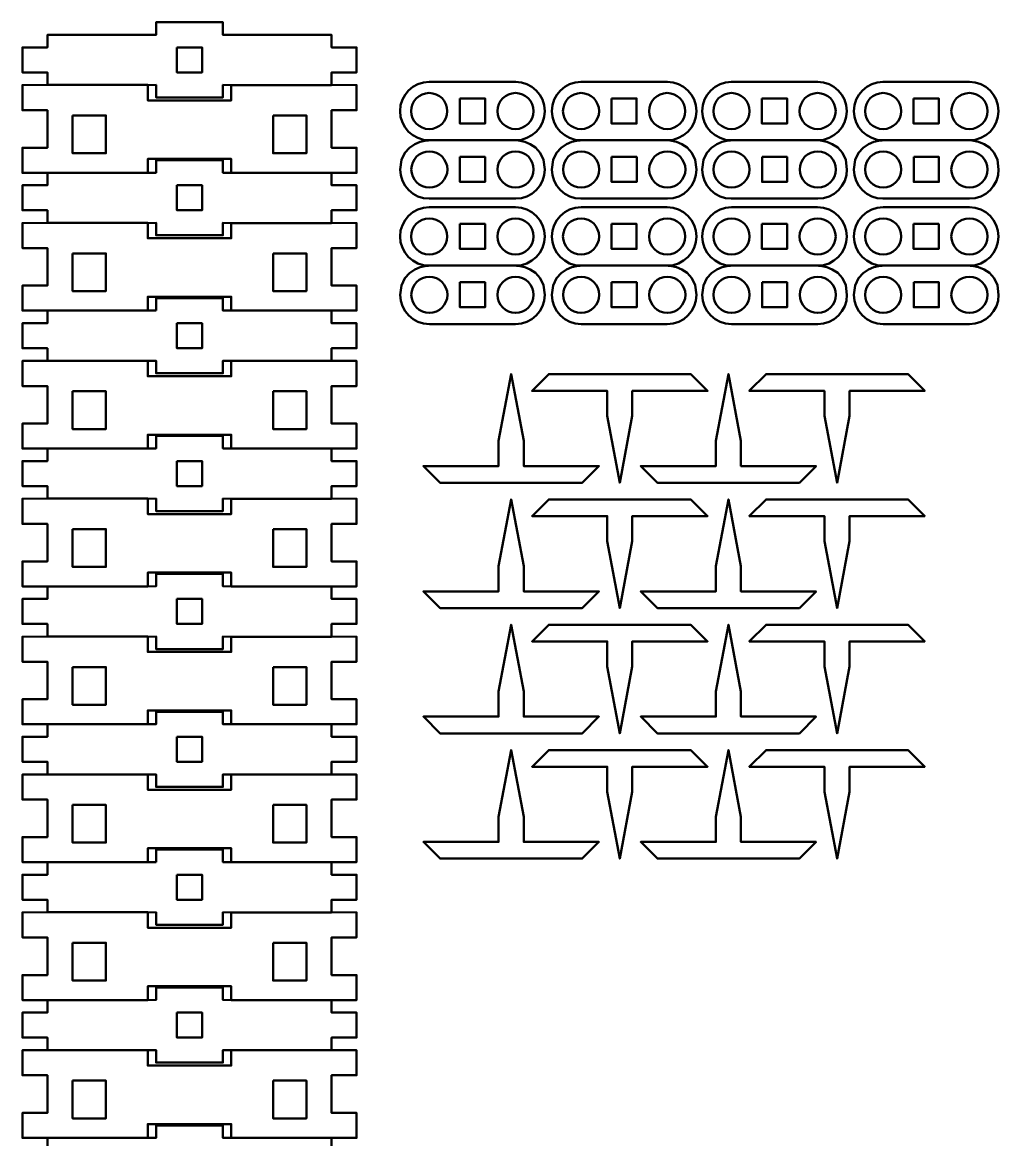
# Model space of a CAD drawing. Header units: inches. Extents: x -370 to 849, y -422 to 797.
# Drawn here: x 54.8 to 171.6, y -274 to -140.2 of the extents above; entities that cross this region are included whole.
import ezdxf

# ---------------------------------------------------------------- set-up
doc = ezdxf.new("R2010")
doc.units = ezdxf.units.IN
doc.header["$MEASUREMENT"] = 0
doc.layers.add('Layer 1', color=7, linetype='Continuous')

msp = doc.modelspace()

# ---------------------------------------------------------------- linework, layer by layer
at = {"layer": 'Layer 1', "color": 7, "lineweight": 50, "true_color": 0xffffff}
for points in [[(57.8, -273.77), (54.8, -273.77), (54.8, -270.77), (57.8, -270.77), (57.8, -266.27), (54.8, -266.27), (54.8, -263.27), (57.8, -263.25), (57.8, -261.75), (54.8, -261.75), (54.8, -258.75), (57.8, -258.75), (57.8, -257.27), (54.8, -257.27), (54.8, -254.27), (57.8, -254.27), (57.8, -249.77), (54.8, -249.77), (54.8, -246.77), (57.8, -246.75), (57.8, -245.25), (54.8, -245.25), (54.8, -242.25), (57.8, -242.25), (57.8, -240.75), (54.8, -240.75), (54.8, -237.75), (57.8, -237.75), (57.8, -233.26), (54.8, -233.26), (54.8, -230.26), (57.8, -230.24), (57.8, -228.74), (54.8, -228.74), (54.8, -225.74), (57.8, -225.74), (57.8, -224.25), (54.8, -224.25), (54.8, -221.25), (57.8, -221.25), (57.8, -216.76), (54.8, -216.76), (54.8, -213.76), (57.8, -213.73), (57.8, -212.23), (54.8, -212.23), (54.8, -209.23), (57.8, -209.23), (57.8, -207.75), (54.8, -207.75), (54.8, -204.75), (57.8, -204.75), (57.8, -200.25), (54.8, -200.25), (54.8, -197.25), (57.8, -197.23), (57.8, -195.73), (54.8, -195.73), (54.8, -192.73), (57.8, -192.73), (57.8, -191.24), (54.8, -191.24), (54.8, -188.24), (57.8, -188.24), (57.8, -183.75), (54.8, -183.75), (54.8, -180.75), (57.8, -180.73), (57.8, -179.23), (54.8, -179.23), (54.8, -176.23), (57.8, -176.23), (57.8, -174.73), (54.8, -174.73), (54.8, -171.73), (57.8, -171.73), (57.8, -167.24), (54.8, -167.24), (54.8, -164.24), (57.8, -164.21), (57.8, -162.71), (54.8, -162.71), (54.8, -159.71), (57.8, -159.71), (57.8, -158.23), (54.8, -158.23), (54.8, -155.23), (57.8, -155.23), (57.8, -150.73), (54.8, -150.73), (54.8, -147.73), (57.8, -147.71), (57.8, -146.21), (54.8, -146.21), (54.8, -143.21), (57.8, -143.21), (57.8, -141.71), (70.8, -141.71), (70.8, -140.21), (78.8, -140.21), (78.8, -141.71), (91.8, -141.71), (91.8, -143.21), (94.8, -143.21), (94.8, -146.21), (91.8, -146.21), (91.8, -147.71), (94.8, -147.73), (94.8, -150.73), (91.8, -150.73), (91.8, -155.23), (94.8, -155.23), (94.8, -158.23), (91.8, -158.23), (91.8, -159.71), (94.8, -159.71), (94.8, -162.71), (91.8, -162.71), (91.8, -164.21), (94.8, -164.24), (94.8, -167.24), (91.8, -167.24), (91.8, -171.73), (94.8, -171.73), (94.8, -174.73), (91.8, -174.73), (91.8, -176.23), (94.8, -176.23), (94.8, -179.23), (91.8, -179.23), (91.8, -180.73), (94.8, -180.75), (94.8, -183.75), (91.8, -183.75), (91.8, -188.24), (94.8, -188.24), (94.8, -191.24), (91.8, -191.24), (91.8, -192.73), (94.8, -192.73), (94.8, -195.73), (91.8, -195.73), (91.8, -197.23), (94.8, -197.25), (94.8, -200.25), (91.8, -200.25), (91.8, -204.75), (94.8, -204.75), (94.8, -207.75), (91.8, -207.75), (91.8, -209.23), (94.8, -209.23), (94.8, -212.23), (91.8, -212.23), (91.8, -213.73), (94.8, -213.76), (94.8, -216.76), (91.8, -216.76), (91.8, -221.25), (94.8, -221.25), (94.8, -224.25), (91.8, -224.25), (91.8, -225.74), (94.8, -225.74), (94.8, -228.74), (91.8, -228.74), (91.8, -230.24), (94.8, -230.26), (94.8, -233.26), (91.8, -233.26), (91.8, -237.75), (94.8, -237.75), (94.8, -240.75), (91.8, -240.75), (91.8, -242.25), (94.8, -242.25), (94.8, -245.25), (91.8, -245.25), (91.8, -246.75), (94.8, -246.77), (94.8, -249.77), (91.8, -249.77), (91.8, -254.27), (94.8, -254.27), (94.8, -257.27), (91.8, -257.27), (91.8, -258.75), (94.8, -258.75), (94.8, -261.75), (91.8, -261.75), (91.8, -263.25), (94.8, -263.27), (94.8, -266.27), (91.8, -266.27), (91.8, -270.77), (94.8, -270.77), (94.8, -273.77), (91.8, -273.77), (91.8, -275.26)], [(73.3, -143.21), (76.3, -143.21), (76.3, -146.21), (73.3, -146.21), (73.3, -143.21)], [(57.8, -147.71), (69.8, -147.71)], [(79.8, -147.73), (79.8, -149.57), (69.8, -149.57), (69.8, -147.73), (70.8, -147.71), (70.8, -149.21), (78.8, -149.21), (78.8, -147.71), (79.8, -147.73)], [(79.8, -147.73), (91.8, -147.73)], [(107.16, -149.33), (110.17, -149.33), (110.17, -152.33), (107.16, -152.33), (107.16, -149.33)], [(125.32, -149.33), (128.32, -149.33), (128.32, -152.33), (125.32, -152.33), (125.32, -149.33)], [(143.32, -149.33), (146.32, -149.33), (146.32, -152.33), (143.32, -152.33), (143.32, -149.33)], [(161.47, -149.33), (164.48, -149.33), (164.48, -152.33), (161.47, -152.33), (161.47, -149.33)], [(60.8, -151.36), (64.8, -151.36), (64.8, -155.89), (60.8, -155.89), (60.8, -151.36)], [(84.8, -151.36), (88.8, -151.36), (88.8, -155.89), (84.8, -155.89), (84.8, -151.36)], [(113.82, -154.33), (103.5, -154.33)], [(131.98, -154.33), (121.66, -154.33)], [(149.98, -154.33), (139.66, -154.33)], [(168.14, -154.33), (157.81, -154.33)], [(107.17, -156.32), (110.17, -156.32), (110.17, -159.32), (107.17, -159.32), (107.17, -156.32)], [(125.32, -156.32), (128.33, -156.32), (128.33, -159.32), (125.32, -159.32), (125.32, -156.32)], [(143.33, -156.32), (146.33, -156.32), (146.33, -159.32), (143.33, -159.32), (143.33, -156.32)], [(161.48, -156.32), (164.49, -156.32), (164.49, -159.32), (161.48, -159.32), (161.48, -156.32)], [(69.8, -158.23), (69.8, -156.57), (79.8, -156.57), (79.8, -158.23), (78.8, -158.21), (78.8, -156.71), (70.8, -156.71), (70.8, -158.21), (69.8, -158.23)], [(69.8, -158.23), (57.8, -158.23)], [(79.8, -158.23), (91.8, -158.23)], [(73.3, -159.71), (76.3, -159.71), (76.3, -162.71), (73.3, -162.71), (73.3, -159.71)], [(57.8, -164.21), (69.8, -164.21)], [(79.8, -164.24), (79.8, -166.07), (69.8, -166.07), (69.8, -164.24), (70.8, -164.21), (70.8, -165.71), (78.8, -165.71), (78.8, -164.21), (79.8, -164.24)], [(79.8, -164.24), (91.8, -164.24)], [(107.16, -164.34), (110.17, -164.34), (110.17, -167.34), (107.16, -167.34), (107.16, -164.34)], [(125.32, -164.34), (128.32, -164.34), (128.32, -167.34), (125.32, -167.34), (125.32, -164.34)], [(143.32, -164.34), (146.32, -164.34), (146.32, -167.34), (143.32, -167.34), (143.32, -164.34)], [(161.47, -164.34), (164.48, -164.34), (164.48, -167.34), (161.47, -167.34), (161.47, -164.34)], [(60.8, -167.87), (64.8, -167.87), (64.8, -172.39), (60.8, -172.39), (60.8, -167.87)], [(84.8, -167.87), (88.8, -167.87), (88.8, -172.39), (84.8, -172.39), (84.8, -167.87)], [(113.82, -169.34), (103.5, -169.34)], [(131.98, -169.34), (121.66, -169.34)], [(149.98, -169.34), (139.66, -169.34)], [(168.14, -169.34), (157.81, -169.34)], [(107.17, -171.33), (110.17, -171.33), (110.17, -174.33), (107.17, -174.33), (107.17, -171.33)], [(125.32, -171.33), (128.33, -171.33), (128.33, -174.33), (125.32, -174.33), (125.32, -171.33)], [(143.33, -171.33), (146.33, -171.33), (146.33, -174.33), (143.33, -174.33), (143.33, -171.33)], [(161.48, -171.33), (164.49, -171.33), (164.49, -174.33), (161.48, -174.33), (161.48, -171.33)], [(70.8, -174.73), (70.8, -173.23), (78.8, -173.23), (78.8, -174.73), (79.8, -174.73), (79.8, -173.07), (69.8, -173.07), (69.8, -174.73), (70.8, -174.73)], [(57.8, -174.73), (69.8, -174.73)], [(91.8, -174.73), (79.8, -174.73)], [(73.3, -176.23), (76.3, -176.23), (76.3, -179.23), (73.3, -179.23), (73.3, -176.23)], [(57.8, -180.73), (69.8, -180.73)], [(79.8, -180.75), (79.8, -182.58), (69.8, -182.58), (69.8, -180.75), (70.8, -180.73), (70.8, -182.23), (78.8, -182.23), (78.8, -180.73), (79.8, -180.75)], [(79.8, -180.75), (91.8, -180.75)], [(111.8, -190.33), (113.3, -182.33), (114.8, -190.33), (114.8, -193.33), (123.8, -193.33), (121.8, -195.33), (104.8, -195.33), (102.8, -193.33), (111.8, -193.33), (111.8, -190.33)], [(127.8, -187.33), (126.3, -195.33), (124.8, -187.33), (124.8, -184.33), (115.8, -184.33), (117.8, -182.33), (134.8, -182.33), (136.8, -184.33), (127.8, -184.33), (127.8, -187.33)], [(137.8, -190.33), (139.3, -182.33), (140.8, -190.33), (140.8, -193.33), (149.8, -193.33), (147.8, -195.33), (130.8, -195.33), (128.8, -193.33), (137.8, -193.33), (137.8, -190.33)], [(153.8, -187.33), (152.3, -195.33), (150.8, -187.33), (150.8, -184.33), (141.8, -184.33), (143.8, -182.33), (160.8, -182.33), (162.8, -184.33), (153.8, -184.33), (153.8, -187.33)], [(60.8, -184.38), (64.8, -184.38), (64.8, -188.9), (60.8, -188.9), (60.8, -184.38)], [(84.8, -184.38), (88.8, -184.38), (88.8, -188.9), (84.8, -188.9), (84.8, -184.38)], [(69.8, -191.24), (69.8, -189.58), (79.8, -189.58), (79.8, -191.24), (78.8, -191.23), (78.8, -189.73), (70.8, -189.73), (70.8, -191.23), (69.8, -191.24)], [(69.8, -191.24), (57.8, -191.24)], [(79.8, -191.24), (91.8, -191.24)], [(73.3, -192.73), (76.3, -192.73), (76.3, -195.73), (73.3, -195.73), (73.3, -192.73)], [(57.8, -197.23), (69.8, -197.23)], [(79.8, -197.25), (79.8, -199.09), (69.8, -199.09), (69.8, -197.25), (70.8, -197.23), (70.8, -198.73), (78.8, -198.73), (78.8, -197.23), (79.8, -197.25)], [(79.8, -197.25), (91.8, -197.25)], [(111.8, -205.33), (113.3, -197.33), (114.8, -205.33), (114.8, -208.33), (123.8, -208.33), (121.8, -210.33), (104.8, -210.33), (102.8, -208.33), (111.8, -208.33), (111.8, -205.33)], [(127.8, -202.33), (126.3, -210.33), (124.8, -202.33), (124.8, -199.33), (115.8, -199.33), (117.8, -197.33), (134.8, -197.33), (136.8, -199.33), (127.8, -199.33), (127.8, -202.33)], [(137.8, -205.33), (139.3, -197.33), (140.8, -205.33), (140.8, -208.33), (149.8, -208.33), (147.8, -210.33), (130.8, -210.33), (128.8, -208.33), (137.8, -208.33), (137.8, -205.33)], [(153.8, -202.33), (152.3, -210.33), (150.8, -202.33), (150.8, -199.33), (141.8, -199.33), (143.8, -197.33), (160.8, -197.33), (162.8, -199.33), (153.8, -199.33), (153.8, -202.33)], [(60.8, -200.88), (64.8, -200.88), (64.8, -205.41), (60.8, -205.41), (60.8, -200.88)], [(84.8, -200.88), (88.8, -200.88), (88.8, -205.41), (84.8, -205.41), (84.8, -200.88)], [(69.8, -207.75), (69.8, -206.09), (79.8, -206.09), (79.8, -207.75), (78.8, -207.73), (78.8, -206.24), (70.8, -206.24), (70.8, -207.73), (69.8, -207.75)], [(57.8, -207.75), (69.8, -207.75)], [(79.8, -207.75), (91.8, -207.75)], [(73.3, -209.23), (76.3, -209.23), (76.3, -212.23), (73.3, -212.23), (73.3, -209.23)], [(111.8, -220.33), (113.3, -212.33), (114.8, -220.33), (114.8, -223.33), (123.8, -223.33), (121.8, -225.33), (104.8, -225.33), (102.8, -223.33), (111.8, -223.33), (111.8, -220.33)], [(127.8, -217.33), (126.3, -225.33), (124.8, -217.33), (124.8, -214.33), (115.8, -214.33), (117.8, -212.33), (134.8, -212.33), (136.8, -214.33), (127.8, -214.33), (127.8, -217.33)], [(137.8, -220.33), (139.3, -212.33), (140.8, -220.33), (140.8, -223.33), (149.8, -223.33), (147.8, -225.33), (130.8, -225.33), (128.8, -223.33), (137.8, -223.33), (137.8, -220.33)], [(153.8, -217.33), (152.3, -225.33), (150.8, -217.33), (150.8, -214.33), (141.8, -214.33), (143.8, -212.33), (160.8, -212.33), (162.8, -214.33), (153.8, -214.33), (153.8, -217.33)], [(57.8, -213.73), (69.8, -213.73)], [(79.8, -213.76), (79.8, -215.59), (69.8, -215.59), (69.8, -213.76), (70.8, -213.73), (70.8, -215.24), (78.8, -215.24), (78.8, -213.73), (79.8, -213.76)], [(79.8, -213.76), (91.8, -213.76)], [(60.8, -217.39), (64.8, -217.39), (64.8, -221.91), (60.8, -221.91), (60.8, -217.39)], [(84.8, -217.39), (88.8, -217.39), (88.8, -221.91), (84.8, -221.91), (84.8, -217.39)], [(69.8, -224.25), (69.8, -222.59), (79.8, -222.59), (79.8, -224.25), (78.8, -224.24), (78.8, -222.74), (70.8, -222.74), (70.8, -224.24), (69.8, -224.25)], [(69.8, -224.25), (57.8, -224.25)], [(79.8, -224.25), (91.8, -224.25)], [(73.3, -225.74), (76.3, -225.74), (76.3, -228.74), (73.3, -228.74), (73.3, -225.74)], [(111.8, -235.33), (113.3, -227.33), (114.8, -235.33), (114.8, -238.33), (123.8, -238.33), (121.8, -240.33), (104.8, -240.33), (102.8, -238.33), (111.8, -238.33), (111.8, -235.33)], [(127.8, -232.33), (126.3, -240.33), (124.8, -232.33), (124.8, -229.33), (115.8, -229.33), (117.8, -227.33), (134.8, -227.33), (136.8, -229.33), (127.8, -229.33), (127.8, -232.33)], [(137.8, -235.33), (139.3, -227.33), (140.8, -235.33), (140.8, -238.33), (149.8, -238.33), (147.8, -240.33), (130.8, -240.33), (128.8, -238.33), (137.8, -238.33), (137.8, -235.33)], [(153.8, -232.33), (152.3, -240.33), (150.8, -232.33), (150.8, -229.33), (141.8, -229.33), (143.8, -227.33), (160.8, -227.33), (162.8, -229.33), (153.8, -229.33), (153.8, -232.33)], [(57.8, -230.24), (69.8, -230.24)], [(79.8, -230.26), (79.8, -232.09), (69.8, -232.09), (69.8, -230.26), (70.8, -230.24), (70.8, -231.74), (78.8, -231.74), (78.8, -230.24), (79.8, -230.26)], [(79.8, -230.26), (91.8, -230.26)], [(60.8, -233.89), (64.8, -233.89), (64.8, -238.41), (60.8, -238.41), (60.8, -233.89)], [(84.8, -233.89), (88.8, -233.89), (88.8, -238.41), (84.8, -238.41), (84.8, -233.89)], [(70.8, -240.75), (70.8, -239.25), (78.8, -239.25), (78.8, -240.75), (79.8, -240.75), (79.8, -239.09), (69.8, -239.09), (69.8, -240.75), (70.8, -240.75)], [(57.8, -240.75), (69.8, -240.75)], [(91.8, -240.75), (79.8, -240.75)], [(73.3, -242.25), (76.3, -242.25), (76.3, -245.25), (73.3, -245.25), (73.3, -242.25)], [(57.8, -246.75), (69.8, -246.75)], [(79.8, -246.77), (79.8, -248.61), (69.8, -248.61), (69.8, -246.77), (70.8, -246.75), (70.8, -248.25), (78.8, -248.25), (78.8, -246.75), (79.8, -246.77)], [(79.8, -246.77), (91.8, -246.77)], [(60.8, -250.4), (64.8, -250.4), (64.8, -254.93), (60.8, -254.93), (60.8, -250.4)], [(84.8, -250.4), (88.8, -250.4), (88.8, -254.93), (84.8, -254.93), (84.8, -250.4)], [(69.8, -257.27), (69.8, -255.61), (79.8, -255.61), (79.8, -257.27), (78.8, -257.25), (78.8, -255.75), (70.8, -255.75), (70.8, -257.25), (69.8, -257.27)], [(69.8, -257.27), (57.8, -257.27)], [(79.8, -257.27), (91.8, -257.27)], [(73.3, -258.75), (76.3, -258.75), (76.3, -261.75), (73.3, -261.75), (73.3, -258.75)], [(57.8, -263.25), (69.8, -263.25)], [(79.8, -263.27), (79.8, -265.11), (69.8, -265.11), (69.8, -263.25), (70.8, -263.25), (70.8, -264.75), (78.8, -264.75), (78.8, -263.25), (79.8, -263.27)], [(79.8, -263.27), (91.8, -263.27)], [(60.8, -266.9), (64.8, -266.9), (64.8, -271.43), (60.8, -271.43), (60.8, -266.9)], [(84.8, -266.9), (88.8, -266.9), (88.8, -271.43), (84.8, -271.43), (84.8, -266.9)], [(79.8, -273.77), (79.8, -272.11), (69.8, -272.11), (69.8, -273.77), (70.8, -273.76), (70.8, -272.26), (78.8, -272.26), (78.8, -273.76), (79.8, -273.77)], [(57.8, -275.26), (57.8, -273.77)], [(57.8, -273.77), (69.8, -273.77)], [(79.8, -273.77), (91.8, -273.77)]]:
    msp.add_lwpolyline(points, dxfattribs=at)
for points, knots in [([(117.33, -157.82), (117.33, -159.76), (115.76, -161.32), (113.83, -161.32), (113.83, -161.32), (103.51, -161.32), (103.51, -161.32), (101.58, -161.32), (100.01, -159.76), (100.01, -157.82), (100.01, -154.41), (103.5, -154.33), (103.5, -154.33), (101.57, -154.33), (100, -152.77), (100, -150.83), (100, -148.9), (101.57, -147.33), (103.5, -147.33), (103.5, -147.33), (113.82, -147.33), (113.82, -147.33), (115.76, -147.33), (117.32, -148.9), (117.32, -150.83), (117.32, -152.77), (115.76, -154.33), (113.82, -154.33), (113.82, -154.33), (117.33, -154.38), (117.33, -157.82)], [0, 0, 0, 0, 1, 1, 1, 2, 2, 2, 3, 3, 3, 4, 4, 4, 5, 5, 5, 6, 6, 6, 7, 7, 7, 8, 8, 8, 9, 9, 9, 10, 10, 10, 10]), ([(135.49, -157.82), (135.49, -159.76), (133.92, -161.32), (131.99, -161.32), (131.99, -161.32), (121.67, -161.32), (121.67, -161.32), (119.73, -161.32), (118.17, -159.76), (118.17, -157.82), (118.17, -154.41), (121.66, -154.33), (121.66, -154.33), (119.73, -154.33), (118.16, -152.77), (118.16, -150.83), (118.16, -148.9), (119.73, -147.33), (121.66, -147.33), (121.66, -147.33), (131.98, -147.33), (131.98, -147.33), (133.91, -147.33), (135.48, -148.9), (135.48, -150.83), (135.48, -152.77), (133.91, -154.33), (131.98, -154.33), (131.98, -154.33), (135.49, -154.38), (135.49, -157.82)], [0, 0, 0, 0, 1, 1, 1, 2, 2, 2, 3, 3, 3, 4, 4, 4, 5, 5, 5, 6, 6, 6, 7, 7, 7, 8, 8, 8, 9, 9, 9, 10, 10, 10, 10]), ([(153.49, -157.82), (153.49, -159.76), (151.92, -161.32), (149.99, -161.32), (149.99, -161.32), (139.67, -161.32), (139.67, -161.32), (137.73, -161.32), (136.17, -159.76), (136.17, -157.82), (136.17, -154.41), (139.66, -154.33), (139.66, -154.33), (137.73, -154.33), (136.16, -152.77), (136.16, -150.83), (136.16, -148.9), (137.73, -147.33), (139.66, -147.33), (139.66, -147.33), (149.98, -147.33), (149.98, -147.33), (151.91, -147.33), (153.48, -148.9), (153.48, -150.83), (153.48, -152.77), (151.91, -154.33), (149.98, -154.33), (149.98, -154.33), (153.49, -154.38), (153.49, -157.82)], [0, 0, 0, 0, 1, 1, 1, 2, 2, 2, 3, 3, 3, 4, 4, 4, 5, 5, 5, 6, 6, 6, 7, 7, 7, 8, 8, 8, 9, 9, 9, 10, 10, 10, 10]), ([(171.64, -157.82), (171.64, -159.76), (170.08, -161.32), (168.14, -161.32), (168.14, -161.32), (157.82, -161.32), (157.82, -161.32), (155.89, -161.32), (154.32, -159.76), (154.32, -157.82), (154.32, -154.41), (157.82, -154.33), (157.82, -154.33), (155.88, -154.33), (154.32, -152.77), (154.32, -150.83), (154.32, -148.9), (155.88, -147.33), (157.82, -147.33), (157.82, -147.33), (168.14, -147.33), (168.14, -147.33), (170.07, -147.33), (171.63, -148.9), (171.63, -150.83), (171.63, -152.77), (170.07, -154.33), (168.14, -154.33), (168.14, -154.33), (171.64, -154.38), (171.64, -157.82)], [0, 0, 0, 0, 1, 1, 1, 2, 2, 2, 3, 3, 3, 4, 4, 4, 5, 5, 5, 6, 6, 6, 7, 7, 7, 8, 8, 8, 9, 9, 9, 10, 10, 10, 10]), ([(103.5, -148.67), (104.69, -148.67), (105.66, -149.64), (105.66, -150.83), (105.66, -152.03), (104.69, -152.99), (103.5, -152.99), (102.31, -152.99), (101.34, -152.03), (101.34, -150.83), (101.34, -149.64), (102.31, -148.67), (103.5, -148.67)], [0, 0, 0, 0, 1, 1, 1, 2, 2, 2, 3, 3, 3, 4, 4, 4, 4]), ([(113.82, -148.67), (115.02, -148.67), (115.98, -149.64), (115.98, -150.83), (115.98, -152.03), (115.02, -152.99), (113.82, -152.99), (112.63, -152.99), (111.66, -152.03), (111.66, -150.83), (111.66, -149.64), (112.63, -148.67), (113.82, -148.67)], [0, 0, 0, 0, 1, 1, 1, 2, 2, 2, 3, 3, 3, 4, 4, 4, 4]), ([(121.66, -148.67), (122.85, -148.67), (123.82, -149.64), (123.82, -150.83), (123.82, -152.03), (122.85, -152.99), (121.66, -152.99), (120.47, -152.99), (119.5, -152.03), (119.5, -150.83), (119.5, -149.64), (120.47, -148.67), (121.66, -148.67)], [0, 0, 0, 0, 1, 1, 1, 2, 2, 2, 3, 3, 3, 4, 4, 4, 4]), ([(131.98, -148.67), (133.17, -148.67), (134.14, -149.64), (134.14, -150.83), (134.14, -152.03), (133.17, -152.99), (131.98, -152.99), (130.79, -152.99), (129.82, -152.03), (129.82, -150.83), (129.82, -149.64), (130.79, -148.67), (131.98, -148.67)], [0, 0, 0, 0, 1, 1, 1, 2, 2, 2, 3, 3, 3, 4, 4, 4, 4]), ([(139.66, -148.67), (140.85, -148.67), (141.82, -149.64), (141.82, -150.83), (141.82, -152.03), (140.85, -152.99), (139.66, -152.99), (138.47, -152.99), (137.5, -152.03), (137.5, -150.83), (137.5, -149.64), (138.47, -148.67), (139.66, -148.67)], [0, 0, 0, 0, 1, 1, 1, 2, 2, 2, 3, 3, 3, 4, 4, 4, 4]), ([(149.98, -148.67), (151.17, -148.67), (152.14, -149.64), (152.14, -150.83), (152.14, -152.03), (151.17, -152.99), (149.98, -152.99), (148.79, -152.99), (147.82, -152.03), (147.82, -150.83), (147.82, -149.64), (148.79, -148.67), (149.98, -148.67)], [0, 0, 0, 0, 1, 1, 1, 2, 2, 2, 3, 3, 3, 4, 4, 4, 4]), ([(157.81, -148.67), (159.01, -148.67), (159.98, -149.64), (159.98, -150.83), (159.98, -152.03), (159.01, -152.99), (157.81, -152.99), (156.62, -152.99), (155.65, -152.03), (155.65, -150.83), (155.65, -149.64), (156.62, -148.67), (157.81, -148.67)], [0, 0, 0, 0, 1, 1, 1, 2, 2, 2, 3, 3, 3, 4, 4, 4, 4]), ([(168.14, -148.67), (169.33, -148.67), (170.3, -149.64), (170.3, -150.83), (170.3, -152.03), (169.33, -152.99), (168.14, -152.99), (166.94, -152.99), (165.98, -152.03), (165.98, -150.83), (165.98, -149.64), (166.94, -148.67), (168.14, -148.67)], [0, 0, 0, 0, 1, 1, 1, 2, 2, 2, 3, 3, 3, 4, 4, 4, 4]), ([(103.51, -155.66), (104.7, -155.66), (105.67, -156.63), (105.67, -157.82), (105.67, -159.02), (104.7, -159.98), (103.51, -159.98), (102.32, -159.98), (101.35, -159.02), (101.35, -157.82), (101.35, -156.63), (102.32, -155.66), (103.51, -155.66)], [0, 0, 0, 0, 1, 1, 1, 2, 2, 2, 3, 3, 3, 4, 4, 4, 4]), ([(113.83, -155.66), (115.02, -155.66), (115.99, -156.63), (115.99, -157.82), (115.99, -159.02), (115.02, -159.98), (113.83, -159.98), (112.64, -159.98), (111.67, -159.02), (111.67, -157.82), (111.67, -156.63), (112.64, -155.66), (113.83, -155.66)], [0, 0, 0, 0, 1, 1, 1, 2, 2, 2, 3, 3, 3, 4, 4, 4, 4]), ([(121.67, -155.66), (122.86, -155.66), (123.83, -156.63), (123.83, -157.82), (123.83, -159.02), (122.86, -159.98), (121.67, -159.98), (120.47, -159.98), (119.51, -159.02), (119.51, -157.82), (119.51, -156.63), (120.47, -155.66), (121.67, -155.66)], [0, 0, 0, 0, 1, 1, 1, 2, 2, 2, 3, 3, 3, 4, 4, 4, 4]), ([(131.99, -155.66), (133.18, -155.66), (134.15, -156.63), (134.15, -157.82), (134.15, -159.02), (133.18, -159.98), (131.99, -159.98), (130.79, -159.98), (129.83, -159.02), (129.83, -157.82), (129.83, -156.63), (130.79, -155.66), (131.99, -155.66)], [0, 0, 0, 0, 1, 1, 1, 2, 2, 2, 3, 3, 3, 4, 4, 4, 4]), ([(139.67, -155.66), (140.86, -155.66), (141.83, -156.63), (141.83, -157.82), (141.83, -159.02), (140.86, -159.98), (139.67, -159.98), (138.47, -159.98), (137.51, -159.02), (137.51, -157.82), (137.51, -156.63), (138.47, -155.66), (139.67, -155.66)], [0, 0, 0, 0, 1, 1, 1, 2, 2, 2, 3, 3, 3, 4, 4, 4, 4]), ([(149.99, -155.66), (151.18, -155.66), (152.15, -156.63), (152.15, -157.82), (152.15, -159.02), (151.18, -159.98), (149.99, -159.98), (148.79, -159.98), (147.83, -159.02), (147.83, -157.82), (147.83, -156.63), (148.79, -155.66), (149.99, -155.66)], [0, 0, 0, 0, 1, 1, 1, 2, 2, 2, 3, 3, 3, 4, 4, 4, 4]), ([(157.82, -155.66), (159.02, -155.66), (159.98, -156.63), (159.98, -157.82), (159.98, -159.02), (159.02, -159.98), (157.82, -159.98), (156.63, -159.98), (155.66, -159.02), (155.66, -157.82), (155.66, -156.63), (156.63, -155.66), (157.82, -155.66)], [0, 0, 0, 0, 1, 1, 1, 2, 2, 2, 3, 3, 3, 4, 4, 4, 4]), ([(168.14, -155.66), (169.34, -155.66), (170.3, -156.63), (170.3, -157.82), (170.3, -159.02), (169.34, -159.98), (168.14, -159.98), (166.95, -159.98), (165.98, -159.02), (165.98, -157.82), (165.98, -156.63), (166.95, -155.66), (168.14, -155.66)], [0, 0, 0, 0, 1, 1, 1, 2, 2, 2, 3, 3, 3, 4, 4, 4, 4]), ([(117.33, -172.83), (117.33, -174.76), (115.76, -176.33), (113.83, -176.33), (113.83, -176.33), (103.51, -176.33), (103.51, -176.33), (101.58, -176.33), (100.01, -174.76), (100.01, -172.83), (100.01, -169.41), (103.5, -169.34), (103.5, -169.34), (101.57, -169.34), (100, -167.77), (100, -165.84), (100, -163.91), (101.57, -162.34), (103.5, -162.34), (103.5, -162.34), (113.82, -162.34), (113.82, -162.34), (115.76, -162.34), (117.32, -163.91), (117.32, -165.84), (117.32, -167.77), (115.76, -169.34), (113.82, -169.34), (113.82, -169.34), (117.33, -169.38), (117.33, -172.83)], [0, 0, 0, 0, 1, 1, 1, 2, 2, 2, 3, 3, 3, 4, 4, 4, 5, 5, 5, 6, 6, 6, 7, 7, 7, 8, 8, 8, 9, 9, 9, 10, 10, 10, 10]), ([(135.49, -172.83), (135.49, -174.76), (133.92, -176.33), (131.99, -176.33), (131.99, -176.33), (121.67, -176.33), (121.67, -176.33), (119.73, -176.33), (118.17, -174.76), (118.17, -172.83), (118.17, -169.41), (121.66, -169.34), (121.66, -169.34), (119.73, -169.34), (118.16, -167.77), (118.16, -165.84), (118.16, -163.91), (119.73, -162.34), (121.66, -162.34), (121.66, -162.34), (131.98, -162.34), (131.98, -162.34), (133.91, -162.34), (135.48, -163.91), (135.48, -165.84), (135.48, -167.77), (133.91, -169.34), (131.98, -169.34), (131.98, -169.34), (135.49, -169.38), (135.49, -172.83)], [0, 0, 0, 0, 1, 1, 1, 2, 2, 2, 3, 3, 3, 4, 4, 4, 5, 5, 5, 6, 6, 6, 7, 7, 7, 8, 8, 8, 9, 9, 9, 10, 10, 10, 10]), ([(153.49, -172.83), (153.49, -174.76), (151.92, -176.33), (149.99, -176.33), (149.99, -176.33), (139.67, -176.33), (139.67, -176.33), (137.73, -176.33), (136.17, -174.76), (136.17, -172.83), (136.17, -169.41), (139.66, -169.34), (139.66, -169.34), (137.73, -169.34), (136.16, -167.77), (136.16, -165.84), (136.16, -163.91), (137.73, -162.34), (139.66, -162.34), (139.66, -162.34), (149.98, -162.34), (149.98, -162.34), (151.91, -162.34), (153.48, -163.91), (153.48, -165.84), (153.48, -167.77), (151.91, -169.34), (149.98, -169.34), (149.98, -169.34), (153.49, -169.38), (153.49, -172.83)], [0, 0, 0, 0, 1, 1, 1, 2, 2, 2, 3, 3, 3, 4, 4, 4, 5, 5, 5, 6, 6, 6, 7, 7, 7, 8, 8, 8, 9, 9, 9, 10, 10, 10, 10]), ([(171.64, -172.83), (171.64, -174.76), (170.08, -176.33), (168.14, -176.33), (168.14, -176.33), (157.82, -176.33), (157.82, -176.33), (155.89, -176.33), (154.32, -174.76), (154.32, -172.83), (154.32, -169.41), (157.82, -169.34), (157.82, -169.34), (155.88, -169.34), (154.32, -167.77), (154.32, -165.84), (154.32, -163.91), (155.88, -162.34), (157.82, -162.34), (157.82, -162.34), (168.14, -162.34), (168.14, -162.34), (170.07, -162.34), (171.63, -163.91), (171.63, -165.84), (171.63, -167.77), (170.07, -169.34), (168.14, -169.34), (168.14, -169.34), (171.64, -169.38), (171.64, -172.83)], [0, 0, 0, 0, 1, 1, 1, 2, 2, 2, 3, 3, 3, 4, 4, 4, 5, 5, 5, 6, 6, 6, 7, 7, 7, 8, 8, 8, 9, 9, 9, 10, 10, 10, 10]), ([(103.5, -163.68), (104.69, -163.68), (105.66, -164.65), (105.66, -165.84), (105.66, -167.03), (104.69, -168), (103.5, -168), (102.31, -168), (101.34, -167.03), (101.34, -165.84), (101.34, -164.65), (102.31, -163.68), (103.5, -163.68)], [0, 0, 0, 0, 1, 1, 1, 2, 2, 2, 3, 3, 3, 4, 4, 4, 4]), ([(113.82, -163.68), (115.02, -163.68), (115.98, -164.65), (115.98, -165.84), (115.98, -167.03), (115.02, -168), (113.82, -168), (112.63, -168), (111.66, -167.03), (111.66, -165.84), (111.66, -164.65), (112.63, -163.68), (113.82, -163.68)], [0, 0, 0, 0, 1, 1, 1, 2, 2, 2, 3, 3, 3, 4, 4, 4, 4]), ([(121.66, -163.68), (122.85, -163.68), (123.82, -164.65), (123.82, -165.84), (123.82, -167.03), (122.85, -168), (121.66, -168), (120.47, -168), (119.5, -167.03), (119.5, -165.84), (119.5, -164.65), (120.47, -163.68), (121.66, -163.68)], [0, 0, 0, 0, 1, 1, 1, 2, 2, 2, 3, 3, 3, 4, 4, 4, 4]), ([(131.98, -163.68), (133.17, -163.68), (134.14, -164.65), (134.14, -165.84), (134.14, -167.03), (133.17, -168), (131.98, -168), (130.79, -168), (129.82, -167.03), (129.82, -165.84), (129.82, -164.65), (130.79, -163.68), (131.98, -163.68)], [0, 0, 0, 0, 1, 1, 1, 2, 2, 2, 3, 3, 3, 4, 4, 4, 4]), ([(139.66, -163.68), (140.85, -163.68), (141.82, -164.65), (141.82, -165.84), (141.82, -167.03), (140.85, -168), (139.66, -168), (138.47, -168), (137.5, -167.03), (137.5, -165.84), (137.5, -164.65), (138.47, -163.68), (139.66, -163.68)], [0, 0, 0, 0, 1, 1, 1, 2, 2, 2, 3, 3, 3, 4, 4, 4, 4]), ([(149.98, -163.68), (151.17, -163.68), (152.14, -164.65), (152.14, -165.84), (152.14, -167.03), (151.17, -168), (149.98, -168), (148.79, -168), (147.82, -167.03), (147.82, -165.84), (147.82, -164.65), (148.79, -163.68), (149.98, -163.68)], [0, 0, 0, 0, 1, 1, 1, 2, 2, 2, 3, 3, 3, 4, 4, 4, 4]), ([(157.81, -163.68), (159.01, -163.68), (159.98, -164.65), (159.98, -165.84), (159.98, -167.03), (159.01, -168), (157.81, -168), (156.62, -168), (155.65, -167.03), (155.65, -165.84), (155.65, -164.65), (156.62, -163.68), (157.81, -163.68)], [0, 0, 0, 0, 1, 1, 1, 2, 2, 2, 3, 3, 3, 4, 4, 4, 4]), ([(168.14, -163.68), (169.33, -163.68), (170.3, -164.65), (170.3, -165.84), (170.3, -167.03), (169.33, -168), (168.14, -168), (166.94, -168), (165.98, -167.03), (165.98, -165.84), (165.98, -164.65), (166.94, -163.68), (168.14, -163.68)], [0, 0, 0, 0, 1, 1, 1, 2, 2, 2, 3, 3, 3, 4, 4, 4, 4]), ([(103.51, -170.67), (104.7, -170.67), (105.67, -171.64), (105.67, -172.83), (105.67, -174.02), (104.7, -174.99), (103.51, -174.99), (102.32, -174.99), (101.35, -174.02), (101.35, -172.83), (101.35, -171.64), (102.32, -170.67), (103.51, -170.67)], [0, 0, 0, 0, 1, 1, 1, 2, 2, 2, 3, 3, 3, 4, 4, 4, 4]), ([(113.83, -170.67), (115.02, -170.67), (115.99, -171.64), (115.99, -172.83), (115.99, -174.02), (115.02, -174.99), (113.83, -174.99), (112.64, -174.99), (111.67, -174.02), (111.67, -172.83), (111.67, -171.64), (112.64, -170.67), (113.83, -170.67)], [0, 0, 0, 0, 1, 1, 1, 2, 2, 2, 3, 3, 3, 4, 4, 4, 4]), ([(121.67, -170.67), (122.86, -170.67), (123.83, -171.64), (123.83, -172.83), (123.83, -174.02), (122.86, -174.99), (121.67, -174.99), (120.47, -174.99), (119.51, -174.02), (119.51, -172.83), (119.51, -171.64), (120.47, -170.67), (121.67, -170.67)], [0, 0, 0, 0, 1, 1, 1, 2, 2, 2, 3, 3, 3, 4, 4, 4, 4]), ([(131.99, -170.67), (133.18, -170.67), (134.15, -171.64), (134.15, -172.83), (134.15, -174.02), (133.18, -174.99), (131.99, -174.99), (130.79, -174.99), (129.83, -174.02), (129.83, -172.83), (129.83, -171.64), (130.79, -170.67), (131.99, -170.67)], [0, 0, 0, 0, 1, 1, 1, 2, 2, 2, 3, 3, 3, 4, 4, 4, 4]), ([(139.67, -170.67), (140.86, -170.67), (141.83, -171.64), (141.83, -172.83), (141.83, -174.02), (140.86, -174.99), (139.67, -174.99), (138.47, -174.99), (137.51, -174.02), (137.51, -172.83), (137.51, -171.64), (138.47, -170.67), (139.67, -170.67)], [0, 0, 0, 0, 1, 1, 1, 2, 2, 2, 3, 3, 3, 4, 4, 4, 4]), ([(149.99, -170.67), (151.18, -170.67), (152.15, -171.64), (152.15, -172.83), (152.15, -174.02), (151.18, -174.99), (149.99, -174.99), (148.79, -174.99), (147.83, -174.02), (147.83, -172.83), (147.83, -171.64), (148.79, -170.67), (149.99, -170.67)], [0, 0, 0, 0, 1, 1, 1, 2, 2, 2, 3, 3, 3, 4, 4, 4, 4]), ([(157.82, -170.67), (159.02, -170.67), (159.98, -171.64), (159.98, -172.83), (159.98, -174.02), (159.02, -174.99), (157.82, -174.99), (156.63, -174.99), (155.66, -174.02), (155.66, -172.83), (155.66, -171.64), (156.63, -170.67), (157.82, -170.67)], [0, 0, 0, 0, 1, 1, 1, 2, 2, 2, 3, 3, 3, 4, 4, 4, 4]), ([(168.14, -170.67), (169.34, -170.67), (170.3, -171.64), (170.3, -172.83), (170.3, -174.02), (169.34, -174.99), (168.14, -174.99), (166.95, -174.99), (165.98, -174.02), (165.98, -172.83), (165.98, -171.64), (166.95, -170.67), (168.14, -170.67)], [0, 0, 0, 0, 1, 1, 1, 2, 2, 2, 3, 3, 3, 4, 4, 4, 4])]:
    msp.add_open_spline(points, degree=3, knots=knots, dxfattribs=at)

doc.saveas('drawing.dxf')
